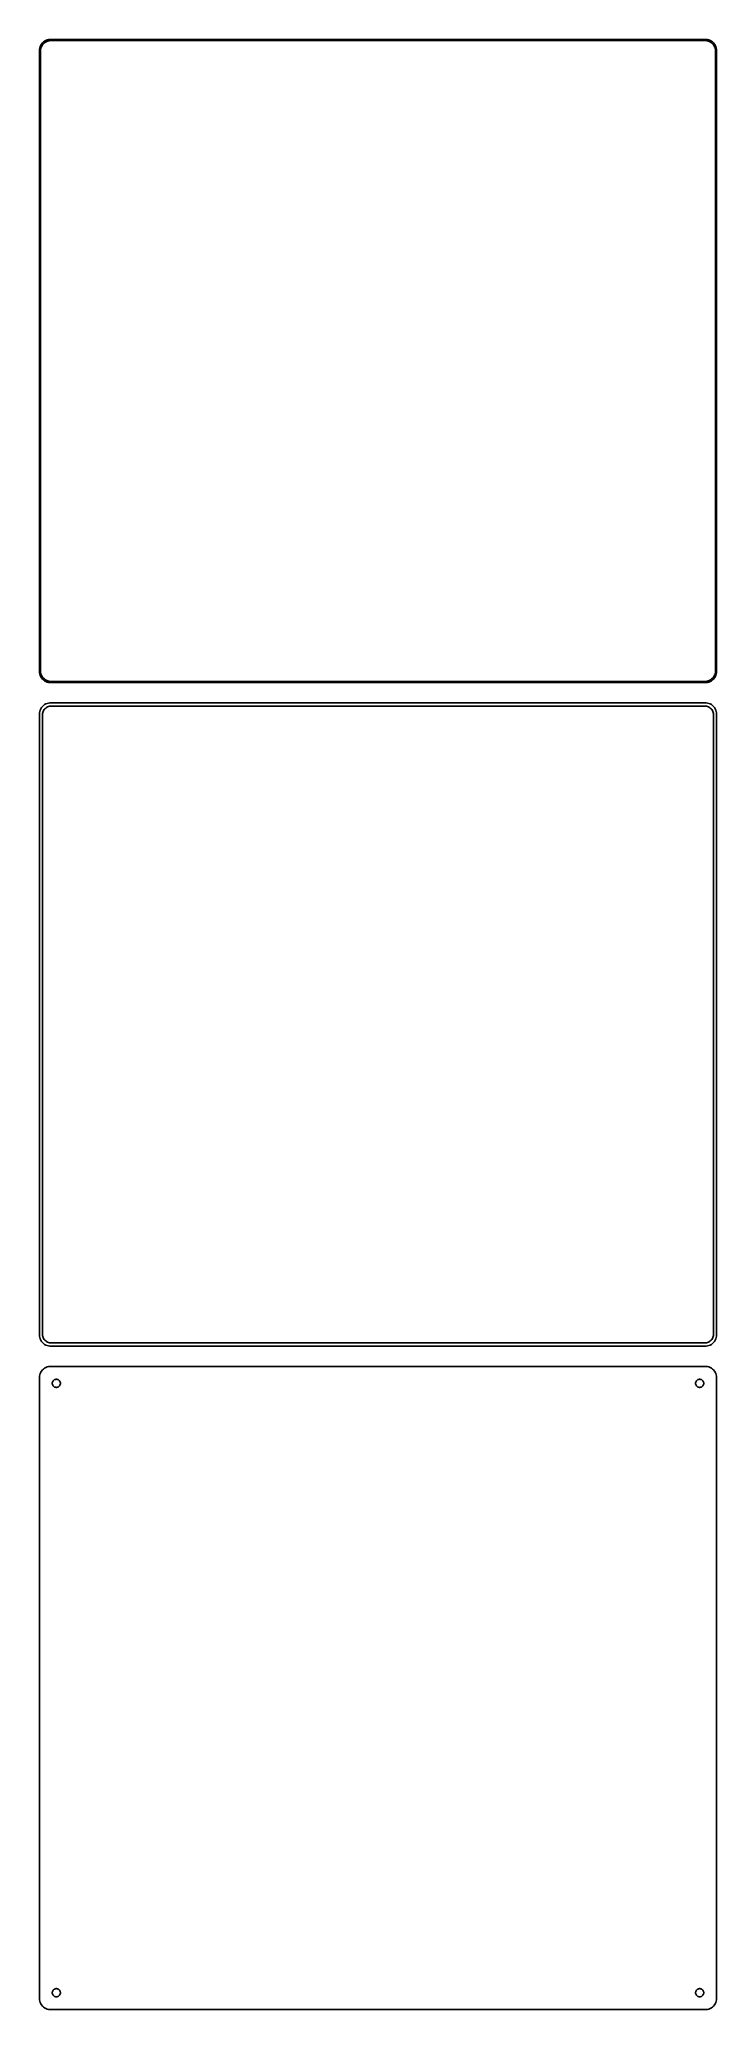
# Model space of a CAD drawing. Header units: metres. Extents: x -150 to 150, y 446 to 1318.
import ezdxf

# ---------------------------------------------------------------- set-up
doc = ezdxf.new("R2010")
doc.units = ezdxf.units.M

msp = doc.modelspace()

# ---------------------------------------------------------------- linework, layer by layer
for p, q in [((-146.545, 1318.26), (-147.129, 1318.02)), ((-145.937, 1318.41), (-146.545, 1318.26)), ((-145.314, 1318.49), (-145.937, 1318.41)), ((145.314, 1318.49), (-145.314, 1318.49)), ((145.937, 1318.41), (145.314, 1318.49)), ((146.545, 1318.26), (145.937, 1318.41)), ((147.129, 1318.02), (146.545, 1318.26)), ((-149.961, 1314.13), (-150, 1313.5)), ((-150, 1313.5), (-150, 1038.5)), ((-149.843, 1314.74), (-149.961, 1314.13)), ((-149.649, 1315.34), (-149.843, 1314.74)), ((-149.382, 1315.91), (-149.649, 1315.34)), ((-149.5, 1313.25), (-149.463, 1313.85)), ((-149.5, 1038.75), (-149.5, 1313.25)), ((-149.463, 1313.85), (-149.351, 1314.43)), ((-149.045, 1316.44), (-149.382, 1315.91)), ((-149.351, 1314.43), (-149.166, 1315)), ((-149.166, 1315), (-148.912, 1315.54)), ((-148.645, 1316.92), (-149.045, 1316.44)), ((-148.912, 1315.54), (-148.593, 1316.04)), ((-148.187, 1317.35), (-148.645, 1316.92)), ((-148.593, 1316.04), (-148.213, 1316.5)), ((-148.213, 1316.5), (-147.778, 1316.91)), ((-147.679, 1317.72), (-148.187, 1317.35)), ((-147.778, 1316.91), (-147.295, 1317.26)), ((-147.129, 1318.02), (-147.679, 1317.72)), ((-147.295, 1317.26), (-146.772, 1317.55)), ((-146.772, 1317.55), (-146.218, 1317.77)), ((-146.218, 1317.77), (-145.64, 1317.92)), ((-145.64, 1317.92), (-145.048, 1317.99)), ((-145.048, 1317.99), (145.048, 1317.99)), ((145.048, 1317.99), (145.64, 1317.92)), ((145.64, 1317.92), (146.218, 1317.77)), ((146.218, 1317.77), (146.772, 1317.55)), ((146.772, 1317.55), (147.295, 1317.26)), ((147.679, 1317.72), (147.129, 1318.02)), ((147.295, 1317.26), (147.778, 1316.91)), ((148.187, 1317.35), (147.679, 1317.72)), ((147.778, 1316.91), (148.213, 1316.5)), ((148.645, 1316.92), (148.187, 1317.35)), ((148.213, 1316.5), (148.593, 1316.04)), ((148.593, 1316.04), (148.912, 1315.54)), ((149.045, 1316.44), (148.645, 1316.92)), ((148.912, 1315.54), (149.166, 1315)), ((149.382, 1315.91), (149.045, 1316.44)), ((149.166, 1315), (149.351, 1314.43)), ((149.351, 1314.43), (149.463, 1313.85)), ((149.649, 1315.34), (149.382, 1315.91)), ((149.463, 1313.85), (149.5, 1313.25)), ((149.5, 1313.25), (149.5, 1038.75)), ((149.843, 1314.74), (149.649, 1315.34)), ((149.961, 1314.13), (149.843, 1314.74)), ((150, 1313.5), (149.961, 1314.13)), ((150, 1038.5), (150, 1313.5)), ((-150, 1038.5), (-149.961, 1037.87)), ((-149.961, 1037.87), (-149.843, 1037.26)), ((-149.843, 1037.26), (-149.649, 1036.66)), ((-149.649, 1036.66), (-149.382, 1036.09)), ((-149.463, 1038.15), (-149.5, 1038.75)), ((-149.351, 1037.57), (-149.463, 1038.15)), ((-149.382, 1036.09), (-149.045, 1035.56)), ((-149.166, 1037), (-149.351, 1037.57)), ((-148.912, 1036.46), (-149.166, 1037)), ((-149.045, 1035.56), (-148.645, 1035.08)), ((-148.593, 1035.96), (-148.912, 1036.46)), ((-148.645, 1035.08), (-148.187, 1034.65)), ((-148.213, 1035.5), (-148.593, 1035.96)), ((-147.778, 1035.09), (-148.213, 1035.5)), ((-148.187, 1034.65), (-147.679, 1034.28)), ((-147.295, 1034.74), (-147.778, 1035.09)), ((-147.679, 1034.28), (-147.129, 1033.98)), ((-146.772, 1034.45), (-147.295, 1034.74)), ((-147.129, 1033.98), (-146.545, 1033.74)), ((-146.218, 1034.23), (-146.772, 1034.45)), ((-146.545, 1033.74), (-145.937, 1033.59)), ((-145.64, 1034.08), (-146.218, 1034.23)), ((-145.937, 1033.59), (-145.314, 1033.51)), ((-145.048, 1034.01), (-145.64, 1034.08)), ((-145.314, 1033.51), (145.314, 1033.51)), ((145.048, 1034.01), (-145.048, 1034.01)), ((145.64, 1034.08), (145.048, 1034.01)), ((145.314, 1033.51), (145.937, 1033.59)), ((146.218, 1034.23), (145.64, 1034.08)), ((145.937, 1033.59), (146.545, 1033.74)), ((146.772, 1034.45), (146.218, 1034.23)), ((146.545, 1033.74), (147.129, 1033.98)), ((147.295, 1034.74), (146.772, 1034.45)), ((147.129, 1033.98), (147.679, 1034.28)), ((147.778, 1035.09), (147.295, 1034.74)), ((147.679, 1034.28), (148.187, 1034.65)), ((148.213, 1035.5), (147.778, 1035.09)), ((148.187, 1034.65), (148.645, 1035.08)), ((148.593, 1035.96), (148.213, 1035.5)), ((148.912, 1036.46), (148.593, 1035.96)), ((148.645, 1035.08), (149.045, 1035.56)), ((149.166, 1037), (148.912, 1036.46)), ((149.045, 1035.56), (149.382, 1036.09)), ((149.351, 1037.57), (149.166, 1037)), ((149.463, 1038.15), (149.351, 1037.57)), ((149.382, 1036.09), (149.649, 1036.66)), ((149.5, 1038.75), (149.463, 1038.15)), ((149.649, 1036.66), (149.843, 1037.26)), ((149.843, 1037.26), (149.961, 1037.87)), ((149.961, 1037.87), (150, 1038.5)), ((-149.382, 1021.91), (-149.649, 1021.34)), ((-149.045, 1022.44), (-149.382, 1021.91)), ((-148.645, 1022.92), (-149.045, 1022.44)), ((-148.187, 1023.35), (-148.645, 1022.92)), ((-147.679, 1023.72), (-148.187, 1023.35)), ((-148.141, 1021.11), (-147.88, 1021.52)), ((-147.88, 1021.52), (-147.571, 1021.9)), ((-147.129, 1024.02), (-147.679, 1023.72)), ((-147.571, 1021.9), (-147.216, 1022.23)), ((-147.216, 1022.23), (-146.823, 1022.52)), ((-146.545, 1024.26), (-147.129, 1024.02)), ((-146.823, 1022.52), (-146.398, 1022.75)), ((-145.937, 1024.41), (-146.545, 1024.26)), ((-146.398, 1022.75), (-145.946, 1022.93)), ((-145.946, 1022.93), (-145.475, 1023.05)), ((-145.314, 1024.49), (-145.937, 1024.41)), ((-145.475, 1023.05), (-144.993, 1023.11)), ((145.314, 1024.49), (-145.314, 1024.49)), ((-144.993, 1023.11), (144.993, 1023.11)), ((144.993, 1023.11), (145.475, 1023.05)), ((145.937, 1024.41), (145.314, 1024.49)), ((145.475, 1023.05), (145.946, 1022.93)), ((146.545, 1024.26), (145.937, 1024.41)), ((145.946, 1022.93), (146.398, 1022.75)), ((146.398, 1022.75), (146.823, 1022.52)), ((147.129, 1024.02), (146.545, 1024.26)), ((146.823, 1022.52), (147.216, 1022.23)), ((147.679, 1023.72), (147.129, 1024.02)), ((147.216, 1022.23), (147.571, 1021.9)), ((147.571, 1021.9), (147.88, 1021.52)), ((148.187, 1023.35), (147.679, 1023.72)), ((147.88, 1021.52), (148.141, 1021.11)), ((148.645, 1022.92), (148.187, 1023.35)), ((149.045, 1022.44), (148.645, 1022.92)), ((149.382, 1021.91), (149.045, 1022.44)), ((149.649, 1021.34), (149.382, 1021.91)), ((-149.961, 1020.13), (-150, 1019.5)), ((-150, 1019.5), (-150, 744.5)), ((-149.843, 1020.74), (-149.961, 1020.13)), ((-149.649, 1021.34), (-149.843, 1020.74)), ((-148.619, 1019.25), (-148.589, 1019.73)), ((-148.619, 744.75), (-148.619, 1019.25)), ((-148.589, 1019.73), (-148.498, 1020.21)), ((-148.498, 1020.21), (-148.348, 1020.67)), ((-148.348, 1020.67), (-148.141, 1021.11)), ((148.141, 1021.11), (148.348, 1020.67)), ((148.348, 1020.67), (148.498, 1020.21)), ((148.498, 1020.21), (148.589, 1019.73)), ((148.589, 1019.73), (148.619, 1019.25)), ((148.619, 1019.25), (148.619, 744.75)), ((149.843, 1020.74), (149.649, 1021.34)), ((149.961, 1020.13), (149.843, 1020.74)), ((150, 1019.5), (149.961, 1020.13)), ((150, 744.5), (150, 1019.5)), ((-150, 744.5), (-149.961, 743.873)), ((-149.961, 743.873), (-149.843, 743.257)), ((-149.843, 743.257), (-149.649, 742.659)), ((-149.649, 742.659), (-149.382, 742.091)), ((-149.382, 742.091), (-149.045, 741.561)), ((-148.589, 744.265), (-148.619, 744.75)), ((-148.498, 743.788), (-148.589, 744.265)), ((-148.348, 743.326), (-148.498, 743.788)), ((-148.141, 742.886), (-148.348, 743.326)), ((-147.88, 742.476), (-148.141, 742.886)), ((-147.571, 742.101), (-147.88, 742.476)), ((-147.216, 741.769), (-147.571, 742.101)), ((147.571, 742.101), (147.216, 741.769)), ((147.88, 742.476), (147.571, 742.101)), ((148.141, 742.886), (147.88, 742.476)), ((148.348, 743.326), (148.141, 742.886)), ((148.498, 743.788), (148.348, 743.326)), ((148.589, 744.265), (148.498, 743.788)), ((148.619, 744.75), (148.589, 744.265)), ((149.045, 741.561), (149.382, 742.091)), ((149.382, 742.091), (149.649, 742.659)), ((149.649, 742.659), (149.843, 743.257)), ((149.843, 743.257), (149.961, 743.873)), ((149.961, 743.873), (150, 744.5)), ((-149.045, 741.561), (-148.645, 741.077)), ((-148.645, 741.077), (-148.187, 740.647)), ((-148.187, 740.647), (-147.679, 740.278)), ((-147.679, 740.278), (-147.129, 739.976)), ((-146.823, 741.483), (-147.216, 741.769)), ((-147.129, 739.976), (-146.545, 739.745)), ((-146.398, 741.249), (-146.823, 741.483)), ((-146.545, 739.745), (-145.937, 739.589)), ((-145.946, 741.07), (-146.398, 741.249)), ((-145.475, 740.949), (-145.946, 741.07)), ((-145.937, 739.589), (-145.314, 739.51)), ((-144.993, 740.888), (-145.475, 740.949)), ((-145.314, 739.51), (145.314, 739.51)), ((144.993, 740.888), (-144.993, 740.888)), ((145.475, 740.949), (144.993, 740.888)), ((145.314, 739.51), (145.937, 739.589)), ((145.946, 741.07), (145.475, 740.949)), ((145.937, 739.589), (146.545, 739.745)), ((146.398, 741.249), (145.946, 741.07)), ((146.823, 741.483), (146.398, 741.249)), ((146.545, 739.745), (147.129, 739.976)), ((147.216, 741.769), (146.823, 741.483)), ((147.129, 739.976), (147.679, 740.278)), ((147.679, 740.278), (148.187, 740.647)), ((148.187, 740.647), (148.645, 741.077)), ((148.645, 741.077), (149.045, 741.561)), ((-149.961, 726.127), (-150, 725.5)), ((-150, 725.5), (-150, 450.5)), ((-149.843, 726.743), (-149.961, 726.127)), ((-149.649, 727.341), (-149.843, 726.743)), ((-149.382, 727.909), (-149.649, 727.341)), ((-149.045, 728.439), (-149.382, 727.909)), ((-148.645, 728.923), (-149.045, 728.439)), ((-148.187, 729.353), (-148.645, 728.923)), ((-147.679, 729.722), (-148.187, 729.353)), ((-147.129, 730.024), (-147.679, 729.722)), ((-146.545, 730.255), (-147.129, 730.024)), ((-145.937, 730.411), (-146.545, 730.255)), ((-145.314, 730.49), (-145.937, 730.411)), ((145.314, 730.49), (-145.314, 730.49)), ((-143.464, 724.52), (-143.266, 724.629)), ((-143.266, 724.629), (-143.056, 724.712)), ((-143.056, 724.712), (-142.837, 724.768)), ((-142.837, 724.768), (-142.613, 724.796)), ((-142.613, 724.796), (-142.387, 724.796)), ((-142.387, 724.796), (-142.163, 724.768)), ((-142.163, 724.768), (-141.944, 724.712)), ((-141.944, 724.712), (-141.734, 724.629)), ((-141.734, 724.629), (-141.536, 724.52)), ((141.536, 724.52), (141.734, 724.629)), ((141.734, 724.629), (141.944, 724.712)), ((141.944, 724.712), (142.163, 724.768)), ((142.163, 724.768), (142.387, 724.796)), ((142.387, 724.796), (142.613, 724.796)), ((142.613, 724.796), (142.837, 724.768)), ((142.837, 724.768), (143.056, 724.712)), ((143.056, 724.712), (143.266, 724.629)), ((143.266, 724.629), (143.464, 724.52)), ((145.937, 730.411), (145.314, 730.49)), ((146.545, 730.255), (145.937, 730.411)), ((147.129, 730.024), (146.545, 730.255)), ((147.679, 729.722), (147.129, 730.024)), ((148.187, 729.353), (147.679, 729.722)), ((148.645, 728.923), (148.187, 729.353)), ((149.045, 728.439), (148.645, 728.923)), ((149.382, 727.909), (149.045, 728.439)), ((149.649, 727.341), (149.382, 727.909)), ((149.843, 726.743), (149.649, 727.341)), ((149.961, 726.127), (149.843, 726.743)), ((150, 725.5), (149.961, 726.127)), ((150, 450.5), (150, 725.5)), ((-144.3, 723), (-144.286, 723.226)), ((-144.286, 722.774), (-144.3, 723)), ((-144.286, 723.226), (-144.243, 723.448)), ((-144.243, 722.552), (-144.286, 722.774)), ((-144.243, 723.448), (-144.174, 723.663)), ((-144.174, 722.337), (-144.243, 722.552)), ((-144.174, 723.663), (-144.077, 723.867)), ((-144.077, 722.133), (-144.174, 722.337)), ((-144.077, 723.867), (-143.956, 724.058)), ((-143.956, 721.942), (-144.077, 722.133)), ((-143.956, 724.058), (-143.812, 724.232)), ((-143.812, 721.768), (-143.956, 721.942)), ((-143.812, 724.232), (-143.647, 724.387)), ((-143.647, 721.613), (-143.812, 721.768)), ((-143.647, 724.387), (-143.464, 724.52)), ((-143.464, 721.48), (-143.647, 721.613)), ((-143.266, 721.371), (-143.464, 721.48)), ((-143.056, 721.288), (-143.266, 721.371)), ((-142.837, 721.232), (-143.056, 721.288)), ((-142.613, 721.204), (-142.837, 721.232)), ((-142.387, 721.204), (-142.613, 721.204)), ((-142.163, 721.232), (-142.387, 721.204)), ((-141.944, 721.288), (-142.163, 721.232)), ((-141.734, 721.371), (-141.944, 721.288)), ((-141.536, 721.48), (-141.734, 721.371)), ((-141.536, 724.52), (-141.353, 724.387)), ((-141.353, 721.613), (-141.536, 721.48)), ((-141.353, 724.387), (-141.188, 724.232)), ((-141.188, 721.768), (-141.353, 721.613)), ((-141.188, 724.232), (-141.044, 724.058)), ((-141.044, 721.942), (-141.188, 721.768)), ((-141.044, 724.058), (-140.923, 723.867)), ((-140.923, 722.133), (-141.044, 721.942)), ((-140.923, 723.867), (-140.826, 723.663)), ((-140.826, 722.337), (-140.923, 722.133)), ((-140.826, 723.663), (-140.757, 723.448)), ((-140.757, 722.552), (-140.826, 722.337)), ((-140.757, 723.448), (-140.714, 723.226)), ((-140.714, 722.774), (-140.757, 722.552)), ((-140.714, 723.226), (-140.7, 723)), ((-140.7, 723), (-140.714, 722.774)), ((140.7, 723), (140.714, 723.226)), ((140.714, 722.774), (140.7, 723)), ((140.714, 723.226), (140.757, 723.448)), ((140.757, 722.552), (140.714, 722.774)), ((140.757, 723.448), (140.826, 723.663)), ((140.826, 722.337), (140.757, 722.552)), ((140.826, 723.663), (140.923, 723.867)), ((140.923, 722.133), (140.826, 722.337)), ((140.923, 723.867), (141.044, 724.058)), ((141.044, 721.942), (140.923, 722.133)), ((141.044, 724.058), (141.188, 724.232)), ((141.188, 721.768), (141.044, 721.942)), ((141.188, 724.232), (141.353, 724.387)), ((141.353, 721.613), (141.188, 721.768)), ((141.353, 724.387), (141.536, 724.52)), ((141.536, 721.48), (141.353, 721.613)), ((141.734, 721.371), (141.536, 721.48)), ((141.944, 721.288), (141.734, 721.371)), ((142.163, 721.232), (141.944, 721.288)), ((142.387, 721.204), (142.163, 721.232)), ((142.613, 721.204), (142.387, 721.204)), ((142.837, 721.232), (142.613, 721.204)), ((143.056, 721.288), (142.837, 721.232)), ((143.266, 721.371), (143.056, 721.288)), ((143.464, 721.48), (143.266, 721.371)), ((143.464, 724.52), (143.647, 724.387)), ((143.647, 721.613), (143.464, 721.48)), ((143.647, 724.387), (143.812, 724.232)), ((143.812, 721.768), (143.647, 721.613)), ((143.812, 724.232), (143.956, 724.058)), ((143.956, 721.942), (143.812, 721.768)), ((143.956, 724.058), (144.077, 723.867)), ((144.077, 722.133), (143.956, 721.942)), ((144.077, 723.867), (144.174, 723.663)), ((144.174, 722.337), (144.077, 722.133)), ((144.174, 723.663), (144.243, 723.448)), ((144.243, 722.552), (144.174, 722.337)), ((144.243, 723.448), (144.286, 723.226)), ((144.286, 722.774), (144.243, 722.552)), ((144.286, 723.226), (144.3, 723)), ((144.3, 723), (144.286, 722.774)), ((-144.077, 453.867), (-143.956, 454.058)), ((-143.956, 454.058), (-143.812, 454.232)), ((-143.812, 454.232), (-143.647, 454.387)), ((-143.647, 454.387), (-143.464, 454.52)), ((-143.464, 454.52), (-143.266, 454.629)), ((-143.266, 454.629), (-143.056, 454.712)), ((-143.056, 454.712), (-142.837, 454.768)), ((-142.837, 454.768), (-142.613, 454.796)), ((-142.613, 454.796), (-142.387, 454.796)), ((-142.387, 454.796), (-142.163, 454.768)), ((-142.163, 454.768), (-141.944, 454.712)), ((-141.944, 454.712), (-141.734, 454.629)), ((-141.734, 454.629), (-141.536, 454.52)), ((-141.536, 454.52), (-141.353, 454.387)), ((-141.353, 454.387), (-141.188, 454.232)), ((-141.188, 454.232), (-141.044, 454.058)), ((-141.044, 454.058), (-140.923, 453.867)), ((140.923, 453.867), (141.044, 454.058)), ((141.044, 454.058), (141.188, 454.232)), ((141.188, 454.232), (141.353, 454.387)), ((141.353, 454.387), (141.536, 454.52)), ((141.536, 454.52), (141.734, 454.629)), ((141.734, 454.629), (141.944, 454.712)), ((141.944, 454.712), (142.163, 454.768)), ((142.163, 454.768), (142.387, 454.796)), ((142.387, 454.796), (142.613, 454.796)), ((142.613, 454.796), (142.837, 454.768)), ((142.837, 454.768), (143.056, 454.712)), ((143.056, 454.712), (143.266, 454.629)), ((143.266, 454.629), (143.464, 454.52)), ((143.464, 454.52), (143.647, 454.387)), ((143.647, 454.387), (143.812, 454.232)), ((143.812, 454.232), (143.956, 454.058)), ((143.956, 454.058), (144.077, 453.867)), ((-150, 450.5), (-149.961, 449.873)), ((-149.961, 449.873), (-149.843, 449.257)), ((-149.843, 449.257), (-149.649, 448.659)), ((-149.649, 448.659), (-149.382, 448.091)), ((-149.382, 448.091), (-149.045, 447.561)), ((-149.045, 447.561), (-148.645, 447.077)), ((-148.645, 447.077), (-148.187, 446.647)), ((-148.187, 446.647), (-147.679, 446.278)), ((-147.679, 446.278), (-147.129, 445.976)), ((-147.129, 445.976), (-146.545, 445.745)), ((-146.545, 445.745), (-145.937, 445.589)), ((-145.937, 445.589), (-145.314, 445.51)), ((-145.314, 445.51), (145.314, 445.51)), ((-144.3, 453), (-144.286, 453.226)), ((-144.286, 452.774), (-144.3, 453)), ((-144.286, 453.226), (-144.243, 453.448)), ((-144.243, 452.552), (-144.286, 452.774)), ((-144.243, 453.448), (-144.174, 453.663)), ((-144.174, 452.337), (-144.243, 452.552)), ((-144.174, 453.663), (-144.077, 453.867)), ((-144.077, 452.133), (-144.174, 452.337)), ((-143.956, 451.942), (-144.077, 452.133)), ((-143.812, 451.768), (-143.956, 451.942)), ((-143.647, 451.613), (-143.812, 451.768)), ((-143.464, 451.48), (-143.647, 451.613)), ((-143.266, 451.371), (-143.464, 451.48)), ((-143.056, 451.288), (-143.266, 451.371)), ((-142.837, 451.232), (-143.056, 451.288)), ((-142.613, 451.204), (-142.837, 451.232)), ((-142.387, 451.204), (-142.613, 451.204)), ((-142.163, 451.232), (-142.387, 451.204)), ((-141.944, 451.288), (-142.163, 451.232)), ((-141.734, 451.371), (-141.944, 451.288)), ((-141.536, 451.48), (-141.734, 451.371)), ((-141.353, 451.613), (-141.536, 451.48)), ((-141.188, 451.768), (-141.353, 451.613)), ((-141.044, 451.942), (-141.188, 451.768)), ((-140.923, 452.133), (-141.044, 451.942)), ((-140.923, 453.867), (-140.826, 453.663)), ((-140.826, 452.337), (-140.923, 452.133)), ((-140.826, 453.663), (-140.757, 453.448)), ((-140.757, 452.552), (-140.826, 452.337)), ((-140.757, 453.448), (-140.714, 453.226)), ((-140.714, 452.774), (-140.757, 452.552)), ((-140.714, 453.226), (-140.7, 453)), ((-140.7, 453), (-140.714, 452.774)), ((140.7, 453), (140.714, 453.226)), ((140.714, 452.774), (140.7, 453)), ((140.714, 453.226), (140.757, 453.448)), ((140.757, 452.552), (140.714, 452.774)), ((140.757, 453.448), (140.826, 453.663)), ((140.826, 452.337), (140.757, 452.552)), ((140.826, 453.663), (140.923, 453.867)), ((140.923, 452.133), (140.826, 452.337)), ((141.044, 451.942), (140.923, 452.133)), ((141.188, 451.768), (141.044, 451.942)), ((141.353, 451.613), (141.188, 451.768)), ((141.536, 451.48), (141.353, 451.613)), ((141.734, 451.371), (141.536, 451.48)), ((141.944, 451.288), (141.734, 451.371)), ((142.163, 451.232), (141.944, 451.288)), ((142.387, 451.204), (142.163, 451.232)), ((142.613, 451.204), (142.387, 451.204)), ((142.837, 451.232), (142.613, 451.204)), ((143.056, 451.288), (142.837, 451.232)), ((143.266, 451.371), (143.056, 451.288)), ((143.464, 451.48), (143.266, 451.371)), ((143.647, 451.613), (143.464, 451.48)), ((143.812, 451.768), (143.647, 451.613)), ((143.956, 451.942), (143.812, 451.768)), ((144.077, 452.133), (143.956, 451.942)), ((144.077, 453.867), (144.174, 453.663)), ((144.174, 452.337), (144.077, 452.133)), ((144.174, 453.663), (144.243, 453.448)), ((144.243, 452.552), (144.174, 452.337)), ((144.243, 453.448), (144.286, 453.226)), ((144.286, 452.774), (144.243, 452.552)), ((144.286, 453.226), (144.3, 453)), ((144.3, 453), (144.286, 452.774)), ((145.314, 445.51), (145.937, 445.589)), ((145.937, 445.589), (146.545, 445.745)), ((146.545, 445.745), (147.129, 445.976)), ((147.129, 445.976), (147.679, 446.278)), ((147.679, 446.278), (148.187, 446.647)), ((148.187, 446.647), (148.645, 447.077)), ((148.645, 447.077), (149.045, 447.561)), ((149.045, 447.561), (149.382, 448.091)), ((149.382, 448.091), (149.649, 448.659)), ((149.649, 448.659), (149.843, 449.257)), ((149.843, 449.257), (149.961, 449.873)), ((149.961, 449.873), (150, 450.5))]:
    msp.add_line(p, q)

doc.saveas('drawing.dxf')
